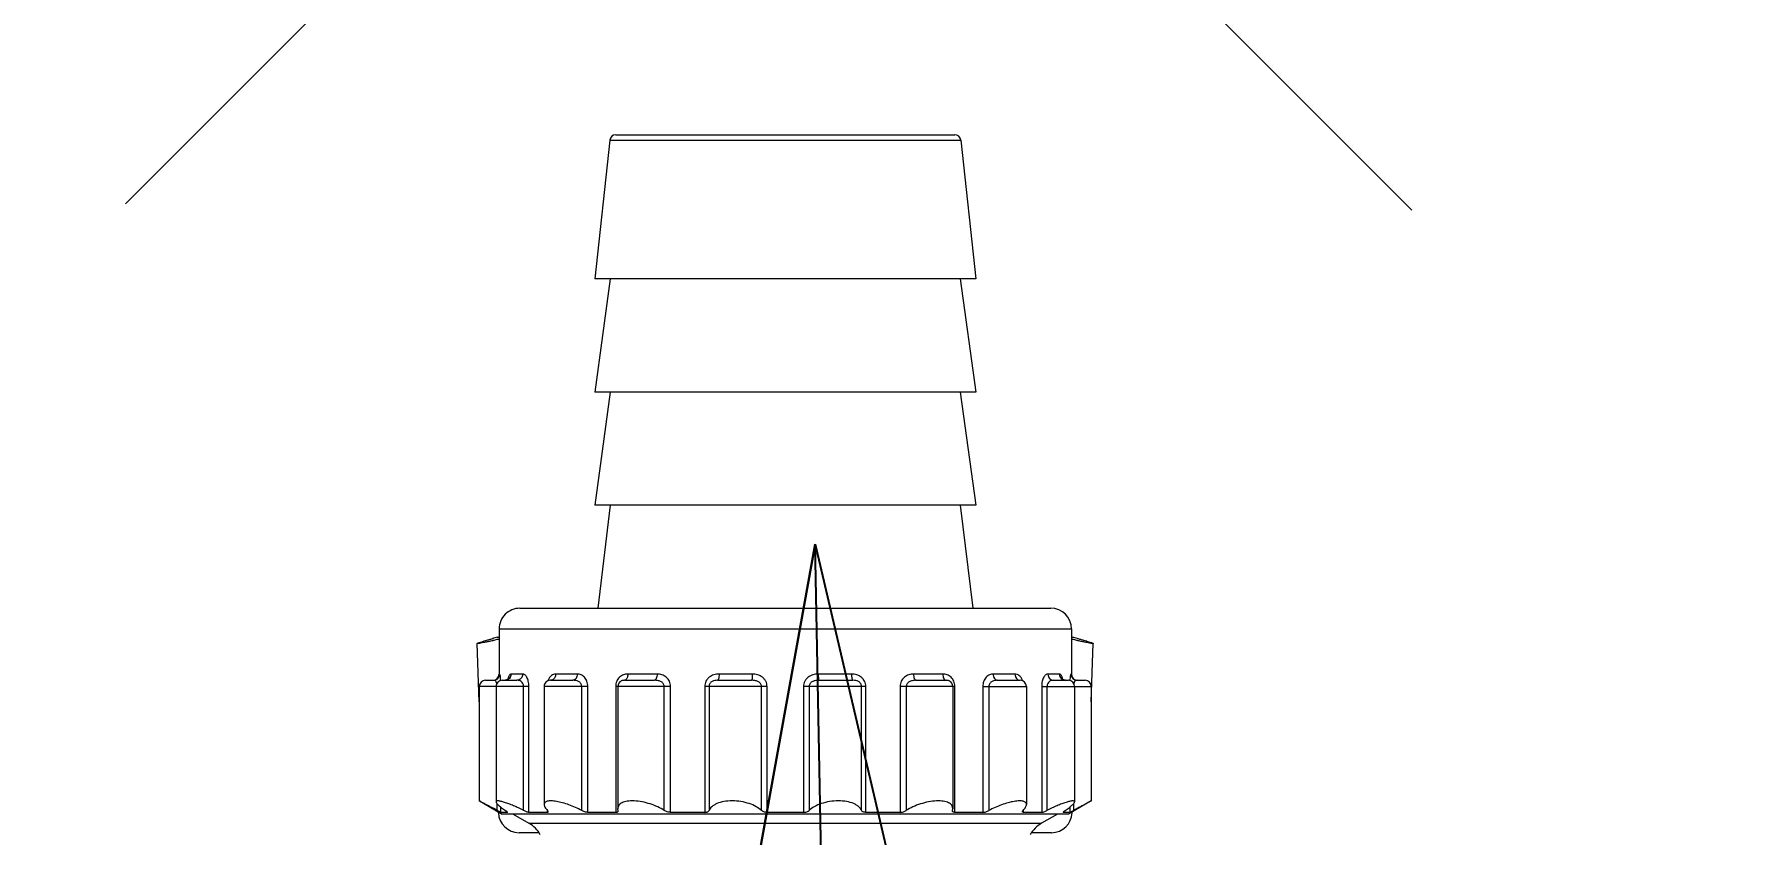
# Model space of a CAD drawing. Header units: millimetres. Extents: x -455656 to 9247092, y 0 to 412358.
# Drawn here: x -211255.7 to -210922.4, y 349389.3 to 349544.8 of the extents above; entities that cross this region are included whole.
import ezdxf
from ezdxf import colors
from ezdxf.entities.mleader import LeaderData, LeaderLine
from ezdxf.enums import TextEntityAlignment as Align
from ezdxf.math import Vec2, Vec3

# ---------------------------------------------------------------- set-up
doc = ezdxf.new("R2018")
doc.units = ezdxf.units.MM
doc.header["$MEASUREMENT"] = 0
doc.layers.get('0').update_dxf_attribs({"color": 250, "lineweight": 9})
doc.layers.add('АР_Названия помещений', color=124, linetype='Continuous', lineweight=5, plot=False)
for name, color, linetype, lineweight in [('АР_Номер помещения', 1, 'Continuous', 25), ('АР_Помещения_площадь', 19, 'Continuous', 9), ('подлога', 250, 'Continuous', 9)]:
    doc.layers.add(name, color=color, linetype=linetype, lineweight=lineweight)
doc.layers.add('ТХ_ВК_трапы', color=5, linetype='Continuous')
doc.styles.add('ISOCPEUR', font='isocpeur.ttf', dxfattribs={"width": 0.7})
doc.styles.get("Standard").update_dxf_attribs({"font": 'isocpeur.ttf'})

# ---------------------------------------------------------------- blocks, each defined once
blk = doc.blocks.new('*U54')
at = {"color": 7, "style": 'ISOCPEUR', "width": 0.7, "flags": 1}
blk.add_attdef('КАТЕГОРИЯ', (-499.17, -2092.19), '', height=250, dxfattribs=at)
at = {"layer": 'АР_Номер помещения', "color": 7, "style": 'ISOCPEUR', "width": 0.7}
blk.add_attdef('НОМЕР_ПОМЕЩЕНИЯ', text='', height=300, dxfattribs=at).set_placement((3509.94, -2299.44), align=Align.MIDDLE_CENTER)
at = {"layer": 'АР_Помещения_площадь', "color": 7, "lineweight": 30, "width": 0.7, "flags": 104}
blk.add_attdef('ИМЯ_ПОМЕЩЕНИЯ', text='', height=100, dxfattribs=at).set_placement((157.63, 1217.14), align=Align.MIDDLE_CENTER)
at = {"layer": 'АР_Помещения_площадь', "color": 7, "style": 'ISOCPEUR', "width": 0.7}
blk.add_attdef('ПЛОЩАДЬ_ПОМЕЩЕНИЯ', text='', height=200, dxfattribs=at).set_placement((4056.61, -3701.77), align=Align.MIDDLE_RIGHT)
blk = doc.blocks.new('_DotSmall')
at = {"color": 0, "linetype": 'ByBlock', "const_width": 0.5}
blk.add_lwpolyline([(-0.0625, 0, 1), (0.0625, 0, 1)], format="xyb", close=True, dxfattribs=at)
blk = doc.blocks.new('Поливочный кран1.')
at = {"linetype": 'Continuous'}
for p, q in [((-51.8, -238.35), (-47.92, -238.35)), ((47.8, -238.35), (51.68, -238.35)), ((-59.51, -244.52), (-55.06, -241.95)), ((-56.05, -243.99), (-56.05, -242.66)), ((-55.8, -242.21), (-55.81, -242.38)), ((-55.8, -242.21), (-55.51, -242.21)), ((-55.32, -243.3), (-55.32, -242.3)), ((-55.32, -242.3), (-54.09, -242.3)), ((-55.06, -241.95), (54.94, -241.95)), ((-54.09, -242.3), (-54.09, -242.37)), ((-54.09, -242.3), (-54.06, -242.32)), ((-52.94, -241.95), (-49.86, -240.17)), ((-50.91, -266.75), (-50.91, -242.66)), ((-49.88, -266.75), (-49.88, -242.3)), ((-49.88, -242.3), (-46.35, -242.3)), ((49.74, -240.17), (-49.86, -240.17)), ((-46.35, -242.3), (-46.35, -242.66)), ((-39.63, -266.75), (-39.63, -242.66)), ((-38.44, -266.75), (-38.44, -242.3)), ((-38.44, -242.3), (-33.02, -242.3)), ((-33.02, -242.3), (-33.02, -266.75)), ((-32.53, -242.58), (-32.59, -243.03)), ((-32.59, -266.75), (-32.59, -243.01)), ((-23.58, -266.75), (-23.58, -242.66)), ((-22.36, -266.75), (-22.36, -242.3)), ((-22.36, -242.3), (-15.72, -242.3)), ((-15.72, -242.3), (-15.72, -266.75)), ((-14.88, -242.66), (-14.88, -266.75)), ((-4.69, -266.75), (-4.69, -242.66)), ((-3.6, -266.75), (-3.6, -242.3)), ((-3.6, -242.3), (3.48, -242.3)), ((3.48, -242.3), (3.48, -266.75)), ((4.56, -242.66), (4.56, -266.75)), ((14.76, -266.75), (14.76, -242.66)), ((15.59, -266.75), (15.59, -242.3)), ((15.59, -242.3), (22.24, -242.3)), ((22.24, -242.3), (22.24, -266.75)), ((23.45, -242.66), (23.45, -266.75)), ((32.41, -242.58), (32.47, -243.03)), ((32.47, -266.75), (32.47, -243.01)), ((32.89, -266.75), (32.89, -242.3)), ((32.89, -242.3), (38.31, -242.3)), ((38.31, -242.3), (38.31, -266.75)), ((39.5, -242.66), (39.5, -266.75)), ((46.22, -242.75), (46.22, -242.3)), ((46.22, -242.3), (49.76, -242.3)), ((52.82, -241.95), (49.74, -240.17)), ((49.76, -242.3), (49.76, -266.75)), ((50.78, -242.66), (50.78, -266.75)), ((53.97, -242.3), (53.93, -242.32)), ((53.97, -242.37), (53.97, -242.3)), ((53.97, -242.3), (55.2, -242.3)), ((59.38, -244.52), (54.94, -241.95)), ((55.2, -242.3), (55.2, -243.3)), ((55.39, -242.21), (55.68, -242.21)), ((55.68, -242.21), (55.68, -242.38)), ((55.93, -242.66), (55.93, -243.99)), ((-59.52, -266.75), (-59.52, -244.52)), ((-56.27, -266.75), (-56.27, -244.33)), ((-46.92, -266.75), (-46.92, -243.83)), ((46.79, -266.75), (46.79, -243.83)), ((56.14, -266.75), (56.14, -244.33)), ((59.39, -266.75), (59.39, -244.52)), ((-59.52, -263.79), (-59.91, -275.12)), ((59.39, -263.79), (59.78, -275.12)), ((-49.88, -266.75), (-59.52, -266.75)), ((-56.76, -267.95), (-58.32, -267.95)), ((-55.66, -277.95), (-55.66, -269.15)), ((-55.66, -269.15), (-55.56, -269.15)), ((-52.2, -267.95), (-55.07, -267.95)), ((-53.34, -269.15), (-51.09, -269.15)), ((-38.44, -266.75), (-46.92, -266.75)), ((-41.34, -267.95), (-45.72, -267.95)), ((-44.69, -269.15), (-40.47, -269.15)), ((-33.02, -266.75), (-22.36, -266.75)), ((-31.94, -267.82), (-31.93, -267.82)), ((-25.51, -267.95), (-31.32, -267.95)), ((-30.66, -269.15), (-24.97, -269.15)), ((-15.72, -266.75), (-3.6, -266.75)), ((-6.6, -267.95), (-13.21, -267.95)), ((-12.93, -269.15), (-6.47, -269.15)), ((3.48, -266.75), (15.59, -266.75)), ((6.34, -269.15), (12.81, -269.15)), ((13.09, -267.95), (6.48, -267.95)), ((22.24, -266.75), (32.89, -266.75)), ((24.85, -269.15), (30.53, -269.15)), ((31.19, -267.95), (25.38, -267.95)), ((31.81, -267.82), (31.81, -267.82)), ((38.31, -266.75), (46.79, -266.75)), ((40.35, -269.15), (44.57, -269.15)), ((45.59, -267.95), (41.22, -267.95)), ((49.76, -266.75), (59.39, -266.75)), ((50.97, -269.15), (53.22, -269.15)), ((54.94, -267.95), (52.07, -267.95)), ((55.44, -269.15), (55.54, -269.15)), ((55.54, -277.95), (55.54, -269.15)), ((58.19, -267.95), (56.64, -267.95)), ((-56.98, -276.04), (-56.98, -276.1)), ((-56.76, -276.1), (-56.98, -276.1)), ((-56.06, -276.35), (-56.98, -276.1)), ((-55.66, -276.35), (-56.06, -276.35)), ((55.94, -276.35), (55.54, -276.35)), ((55.94, -276.35), (56.86, -276.1)), ((56.86, -276.1), (56.64, -276.1)), ((56.86, -276.04), (56.86, -276.1)), ((55.54, -277.95), (-55.66, -277.95)), ((51.54, -281.95), (-51.66, -281.95)), ((-34.06, -301.95), (-36.48, -281.95)), ((33.94, -301.95), (36.36, -281.95)), ((-34.06, -323.95), (-37.06, -301.95)), ((-37.06, -301.95), (36.94, -301.95)), ((33.94, -323.95), (36.94, -301.95)), ((-34.06, -345.95), (-37.06, -323.95)), ((-37.06, -323.95), (36.94, -323.95)), ((33.94, -345.95), (36.94, -323.95)), ((-34.18, -372.88), (-37.06, -345.95)), ((-37.06, -345.95), (36.94, -345.95)), ((34.05, -372.88), (36.94, -345.95)), ((34.05, -372.88), (-34.18, -372.88)), ((32.86, -373.95), (-32.98, -373.95))]:
    blk.add_line(p, q, dxfattribs=at)
for points in [[(-54.48, -267.95), (-54.39, -267.96), (-54.13, -268.03), (-53.95, -268.15), (-53.87, -268.24), (-53.86, -268.25)], [(53.75, -268.21), (53.74, -268.24), (53.74, -268.24), (53.84, -268.14), (54.02, -268.02), (54.28, -267.95), (54.36, -267.95)]]:
    blk.add_lwpolyline(points, dxfattribs=at)
for centre, radius, start, end in [((-51.8, -242.35), 4, 90, 178), ((-52.86, -234.97), 6, 300, 330.0886), ((52.74, -234.97), 6, 209.9114, 240), ((51.68, -242.35), 4, 2, 90), ((-58.32, -266.75), 1.2, 180, 270), ((-56.86, -269.15), 1.2, 0, 90), ((-56.76, -269.15), 1.2, 359.9465, 89.9464), ((-55.07, -266.75), 1.2, 180, 270), ((-49.78, -267.31), 4.27, 191.2609, 192.9948), ((-50.26, -267.42), 3.78, 193.029, 193.558), ((-45.72, -266.75), 1.2, 180, 270), ((-31.39, -266.75), 1.2, 179.9975, 242.6515), ((31.27, -266.75), 1.2, 297.4197, 0), ((45.53, -268.71), 0.761, 90.1554, 93.5762), ((45.59, -266.75), 1.2, 270, 0), ((54.94, -266.75), 1.2, 270, 0), ((56.64, -269.15), 1.2, 90.0536, 180.0535), ((56.74, -269.15), 1.2, 90, 180), ((58.19, -266.75), 1.2, 270, 0), ((-51.66, -277.95), 4, 180, 270), ((51.54, -277.95), 4, 270, 0), ((-32.98, -372.75), 1.2, 186.1155, 270), ((32.86, -372.75), 1.2, 270, 353.8845)]:
    blk.add_arc(centre, radius, start, end, dxfattribs=at)
for points, knots in [([(-59.52, -244.52), (-59.52, -244.52), (-59.47, -244.5), (-59.45, -244.49), (-59.35, -244.44), (-59.24, -244.38), (-59.1, -244.3), (-58.85, -244.17), (-58.48, -243.97), (-57.97, -243.7), (-57.38, -243.39), (-56.73, -243.03), (-56.29, -242.79), (-56.05, -242.66)], [0, 0, 0, 0, 0.004823, 0.019188, 0.042898, 0.075729, 0.117286, 0.167108, 0.289566, 0.438599, 0.609644, 0.798298, 1, 1, 1, 1]), ([(-54.45, -242.66), (-54.7, -242.84), (-55.15, -243.16), (-55.66, -243.57), (-55.97, -243.87), (-56.13, -244.05), (-56.23, -244.2), (-56.27, -244.3), (-56.27, -244.34)], [0, 0, 0, 0, 0.365181, 0.662189, 0.780207, 0.875854, 0.948535, 1, 1, 1, 1]), ([(-56.27, -244.34), (-56.27, -244.37), (-56.25, -244.44), (-56.15, -244.5), (-56.01, -244.52), (-55.82, -244.52), (-55.58, -244.49), (-55.29, -244.43), (-54.97, -244.35), (-54.46, -244.2), (-53.75, -243.95), (-52.84, -243.58), (-51.88, -243.15), (-51.23, -242.83), (-50.91, -242.66)], [0, 0, 0, 0, 0.015376, 0.032589, 0.056496, 0.088942, 0.130382, 0.180579, 0.239047, 0.305041, 0.456195, 0.626859, 0.810253, 1, 1, 1, 1]), ([(-55.32, -242.3), (-55.33, -242.3), (-55.36, -242.31), (-55.41, -242.33), (-55.48, -242.36), (-55.57, -242.4), (-55.68, -242.46), (-55.84, -242.54), (-55.97, -242.61), (-56.05, -242.66)], [0, 0, 0, 0, 0.037762, 0.106407, 0.203988, 0.327059, 0.47192, 0.634849, 1, 1, 1, 1]), ([(-54.23, -242.5), (-54.25, -242.51), (-54.32, -242.57), (-54.39, -242.62), (-54.45, -242.66)], [0, 0, 0, 0, 0.225052, 1, 1, 1, 1]), ([(-54.1, -242.39), (-54.11, -242.4), (-54.15, -242.44), (-54.2, -242.47), (-54.23, -242.5)], [0, 0, 0, 0, 0.205735, 1, 1, 1, 1]), ([(-54.06, -242.32), (-54.06, -242.33), (-54.07, -242.35), (-54.09, -242.37), (-54.1, -242.39)], [0, 0, 0, 0, 0.373212, 1, 1, 1, 1]), ([(-49.88, -242.3), (-49.95, -242.3), (-50.1, -242.33), (-50.34, -242.4), (-50.62, -242.52), (-50.81, -242.61), (-50.91, -242.66)], [0, 0, 0, 0, 0.174203, 0.413963, 0.696673, 1, 1, 1, 1]), ([(-46.28, -242.66), (-46.38, -242.77), (-46.55, -242.97), (-46.75, -243.27), (-46.88, -243.55), (-46.92, -243.74), (-46.92, -243.83)], [0, 0, 0, 0, 0.311958, 0.582075, 0.809832, 1, 1, 1, 1]), ([(-46.92, -243.83), (-46.92, -243.9), (-46.89, -244.04), (-46.77, -244.23), (-46.56, -244.37), (-46.28, -244.46), (-45.93, -244.52), (-45.52, -244.53), (-45.04, -244.5), (-44.31, -244.4), (-43.31, -244.17), (-42.08, -243.77), (-40.83, -243.27), (-40.02, -242.87), (-39.63, -242.66)], [0, 0, 0, 0, 0.026388, 0.052621, 0.082512, 0.118805, 0.162929, 0.21523, 0.27544, 0.342764, 0.494369, 0.66039, 0.831496, 1, 1, 1, 1]), ([(-46.35, -242.3), (-46.32, -242.3), (-46.27, -242.3), (-46.2, -242.32), (-46.15, -242.36), (-46.15, -242.4), (-46.15, -242.41)], [0, 0, 0, 0, 0.338666, 0.598343, 0.802564, 1, 1, 1, 1]), ([(-46.15, -242.41), (-46.15, -242.45), (-46.18, -242.55), (-46.24, -242.62), (-46.28, -242.66)], [0, 0, 0, 0, 0.411401, 1, 1, 1, 1]), ([(-38.44, -242.3), (-38.53, -242.3), (-38.73, -242.32), (-39.13, -242.43), (-39.43, -242.56), (-39.63, -242.66)], [0, 0, 0, 0, 0.217505, 0.469775, 1, 1, 1, 1]), ([(-33.02, -242.3), (-32.95, -242.3), (-32.82, -242.31), (-32.66, -242.36), (-32.55, -242.46), (-32.53, -242.54), (-32.53, -242.58)], [0, 0, 0, 0, 0.338605, 0.60334, 0.810323, 1, 1, 1, 1]), ([(-32.59, -243.03), (-32.59, -243.14), (-32.56, -243.37), (-32.4, -243.68), (-32.13, -243.96), (-31.76, -244.18), (-31.3, -244.35), (-30.74, -244.47), (-30.11, -244.53), (-29.14, -244.52), (-27.85, -244.36), (-26.32, -243.96), (-24.87, -243.4), (-23.98, -242.92), (-23.58, -242.66)], [0, 0, 0, 0, 0.033659, 0.067394, 0.104034, 0.145997, 0.194811, 0.251089, 0.314672, 0.384696, 0.538417, 0.699526, 0.856126, 1, 1, 1, 1]), ([(-22.36, -242.3), (-22.58, -242.3), (-23.01, -242.37), (-23.4, -242.55), (-23.58, -242.66)], [0, 0, 0, 0, 0.513365, 1, 1, 1, 1]), ([(-15.72, -242.3), (-15.61, -242.3), (-15.44, -242.31), (-15.22, -242.37), (-15.03, -242.46), (-14.92, -242.58), (-14.88, -242.66)], [0, 0, 0, 0, 0.320334, 0.530672, 0.711944, 1, 1, 1, 1]), ([(-14.88, -242.66), (-14.82, -242.8), (-14.67, -243.06), (-14.33, -243.42), (-13.89, -243.74), (-13.13, -244.12), (-11.94, -244.44), (-10.35, -244.57), (-8.68, -244.43), (-7.1, -244.05), (-5.75, -243.48), (-4.99, -242.95), (-4.69, -242.66)], [0, 0, 0, 0, 0.039253, 0.0822, 0.13014, 0.183946, 0.309599, 0.455055, 0.608625, 0.756472, 0.88836, 1, 1, 1, 1]), ([(-3.6, -242.3), (-3.81, -242.3), (-4.21, -242.36), (-4.56, -242.54), (-4.69, -242.66)], [0, 0, 0, 0, 0.554873, 1, 1, 1, 1]), ([(3.48, -242.3), (3.69, -242.3), (4.08, -242.36), (4.44, -242.54), (4.56, -242.66)], [0, 0, 0, 0, 0.554873, 1, 1, 1, 1]), ([(4.56, -242.66), (4.87, -242.95), (5.62, -243.48), (6.98, -244.05), (8.56, -244.43), (10.23, -244.57), (11.82, -244.44), (13.01, -244.12), (13.77, -243.74), (14.21, -243.42), (14.54, -243.06), (14.7, -242.8), (14.76, -242.66)], [0, 0, 0, 0, 0.111651, 0.24357, 0.391454, 0.545035, 0.690472, 0.816088, 0.869881, 0.917809, 0.960748, 1, 1, 1, 1]), ([(15.59, -242.3), (15.49, -242.3), (15.32, -242.31), (15.1, -242.37), (14.91, -242.46), (14.79, -242.58), (14.76, -242.66)], [0, 0, 0, 0, 0.320334, 0.530672, 0.711944, 1, 1, 1, 1]), ([(22.24, -242.3), (22.46, -242.3), (22.88, -242.37), (23.28, -242.55), (23.45, -242.66)], [0, 0, 0, 0, 0.513365, 1, 1, 1, 1]), ([(23.45, -242.66), (23.86, -242.92), (24.75, -243.4), (26.2, -243.96), (27.73, -244.36), (29.02, -244.52), (29.98, -244.53), (30.62, -244.47), (31.17, -244.35), (31.64, -244.18), (32.01, -243.96), (32.27, -243.69), (32.43, -243.37), (32.46, -243.14), (32.47, -243.03)], [0, 0, 0, 0, 0.143868, 0.300478, 0.461602, 0.615325, 0.685351, 0.748929, 0.805205, 0.854022, 0.895983, 0.932627, 0.966355, 1, 1, 1, 1]), ([(32.89, -242.3), (32.82, -242.3), (32.7, -242.31), (32.53, -242.36), (32.43, -242.46), (32.41, -242.54), (32.41, -242.58)], [0, 0, 0, 0, 0.338605, 0.60334, 0.810323, 1, 1, 1, 1]), ([(38.31, -242.3), (38.41, -242.3), (38.6, -242.32), (39.01, -242.43), (39.31, -242.56), (39.5, -242.66)], [0, 0, 0, 0, 0.217505, 0.469775, 1, 1, 1, 1]), ([(39.5, -242.66), (39.9, -242.87), (40.71, -243.27), (41.95, -243.77), (43.19, -244.17), (44.34, -244.43), (45.22, -244.53), (45.81, -244.52), (46.16, -244.46), (46.44, -244.37), (46.64, -244.23), (46.77, -244.04), (46.79, -243.9), (46.79, -243.83)], [0, 0, 0, 0, 0.168531, 0.339691, 0.505754, 0.657387, 0.784828, 0.837119, 0.881227, 0.917505, 0.947384, 0.973611, 1, 1, 1, 1]), ([(46.22, -242.3), (46.19, -242.3), (46.14, -242.3), (46.07, -242.32), (46.03, -242.36), (46.02, -242.4), (46.02, -242.41)], [0, 0, 0, 0, 0.338666, 0.598343, 0.802564, 1, 1, 1, 1]), ([(46.02, -242.41), (46.02, -242.45), (46.06, -242.55), (46.12, -242.62), (46.16, -242.66)], [0, 0, 0, 0, 0.411401, 1, 1, 1, 1]), ([(46.79, -243.83), (46.79, -243.74), (46.76, -243.55), (46.63, -243.27), (46.42, -242.97), (46.25, -242.77), (46.16, -242.66)], [0, 0, 0, 0, 0.190169, 0.417913, 0.688028, 1, 1, 1, 1]), ([(49.76, -242.3), (49.82, -242.3), (49.97, -242.33), (50.22, -242.4), (50.49, -242.52), (50.69, -242.61), (50.78, -242.66)], [0, 0, 0, 0, 0.174203, 0.413963, 0.696673, 1, 1, 1, 1]), ([(50.78, -242.66), (51.11, -242.83), (51.76, -243.15), (52.72, -243.58), (53.63, -243.95), (54.33, -244.2), (54.84, -244.35), (55.17, -244.43), (55.46, -244.49), (55.69, -244.52), (55.88, -244.52), (56.03, -244.5), (56.12, -244.44), (56.14, -244.37), (56.14, -244.34)], [0, 0, 0, 0, 0.189778, 0.373226, 0.543929, 0.695106, 0.761094, 0.819553, 0.869731, 0.911133, 0.943558, 0.967422, 0.984619, 1, 1, 1, 1]), ([(53.93, -242.32), (53.93, -242.33), (53.95, -242.35), (53.97, -242.37), (53.98, -242.39)], [0, 0, 0, 0, 0.373212, 1, 1, 1, 1]), ([(53.98, -242.39), (53.99, -242.4), (54.03, -242.44), (54.07, -242.47), (54.11, -242.5)], [0, 0, 0, 0, 0.205735, 1, 1, 1, 1]), ([(54.11, -242.5), (54.12, -242.51), (54.2, -242.57), (54.27, -242.62), (54.32, -242.66)], [0, 0, 0, 0, 0.225052, 1, 1, 1, 1]), ([(56.14, -244.34), (56.14, -244.3), (56.11, -244.2), (56.01, -244.05), (55.85, -243.87), (55.54, -243.57), (55.03, -243.16), (54.58, -242.84), (54.32, -242.66)], [0, 0, 0, 0, 0.051521, 0.124242, 0.219926, 0.337947, 0.63489, 1, 1, 1, 1]), ([(55.2, -242.3), (55.21, -242.3), (55.24, -242.31), (55.29, -242.33), (55.36, -242.36), (55.45, -242.4), (55.55, -242.46), (55.72, -242.54), (55.84, -242.61), (55.93, -242.66)], [0, 0, 0, 0, 0.037762, 0.106407, 0.203988, 0.327059, 0.47192, 0.634849, 1, 1, 1, 1]), ([(55.93, -242.66), (56.38, -242.91), (57.02, -243.26), (57.84, -243.7), (58.35, -243.97), (58.77, -244.2), (59.06, -244.35), (59.23, -244.44), (59.32, -244.48), (59.37, -244.51), (59.39, -244.52)], [0, 0, 0, 0, 0.390355, 0.561424, 0.710464, 0.832931, 0.924296, 0.95713, 0.980838, 1, 1, 1, 1]), ([(-56.66, -267.94), (-56.6, -267.93), (-56.49, -267.9), (-56.33, -267.78), (-56.2, -267.57), (-56.14, -267.4), (-56.12, -267.3)], [0, 0, 0, 0, 0.183207, 0.390358, 0.652602, 1, 1, 1, 1]), ([(-55.56, -269.15), (-55.56, -269.15), (-55.53, -269.13), (-55.51, -269.07), (-55.48, -268.98), (-55.44, -268.77), (-55.39, -268.41), (-55.37, -268.09), (-55.36, -267.91)], [0, 0, 0, 0, 0.022118, 0.067212, 0.141432, 0.247633, 0.560328, 1, 1, 1, 1]), ([(-53.34, -269.15), (-53.34, -268.99), (-53.4, -268.68), (-53.65, -268.28), (-54.03, -268.02), (-54.34, -267.95), (-54.48, -267.95)], [0, 0, 0, 0, 0.25488, 0.506937, 0.754923, 1, 1, 1, 1]), ([(-53.94, -268.31), (-53.92, -268.38), (-53.88, -268.51), (-53.81, -268.71), (-53.72, -268.89), (-53.61, -269.04), (-53.48, -269.13), (-53.38, -269.15), (-53.34, -269.15)], [0, 0, 0, 0, 0.193827, 0.364617, 0.578033, 0.745822, 0.880384, 1, 1, 1, 1]), ([(-52.2, -267.95), (-52.05, -267.95), (-51.76, -267.93), (-51.33, -267.74), (-50.99, -267.33), (-50.91, -266.95), (-50.91, -266.75)], [0, 0, 0, 0, 0.215881, 0.438952, 0.693967, 1, 1, 1, 1]), ([(-51.09, -269.15), (-51.09, -268.99), (-51.15, -268.68), (-51.39, -268.29), (-51.76, -268.01), (-52.05, -267.95), (-52.2, -267.95)], [0, 0, 0, 0, 0.259806, 0.51398, 0.759968, 1, 1, 1, 1]), ([(-51.09, -269.15), (-51.02, -269.15), (-50.87, -269.13), (-50.66, -269.01), (-50.45, -268.81), (-50.27, -268.53), (-50.11, -268.17), (-49.93, -267.58), (-49.88, -267.09), (-49.88, -266.75)], [0, 0, 0, 0, 0.072521, 0.153037, 0.248153, 0.362531, 0.497889, 0.652673, 1, 1, 1, 1]), ([(-46.18, -267.84), (-46.17, -267.87), (-46.14, -267.96), (-46.11, -268.05), (-46.08, -268.11)], [0, 0, 0, 0, 0.255222, 1, 1, 1, 1]), ([(-46.08, -268.11), (-46.01, -268.28), (-45.84, -268.58), (-45.49, -268.92), (-45.1, -269.11), (-44.82, -269.15), (-44.69, -269.15)], [0, 0, 0, 0, 0.295772, 0.552087, 0.781099, 1, 1, 1, 1]), ([(-44.69, -269.15), (-44.69, -268.99), (-44.74, -268.69), (-44.94, -268.3), (-45.26, -268.02), (-45.53, -267.95), (-45.65, -267.95)], [0, 0, 0, 0, 0.274618, 0.535529, 0.775696, 1, 1, 1, 1]), ([(-41.34, -267.95), (-41.15, -267.95), (-40.78, -267.93), (-40.32, -267.78), (-40, -267.57), (-39.8, -267.34), (-39.66, -267.06), (-39.63, -266.86), (-39.63, -266.75)], [0, 0, 0, 0, 0.24042, 0.481774, 0.605355, 0.732636, 0.864539, 1, 1, 1, 1]), ([(-40.47, -269.15), (-40.47, -269), (-40.51, -268.69), (-40.69, -268.3), (-40.98, -268.02), (-41.23, -267.95), (-41.34, -267.95)], [0, 0, 0, 0, 0.285163, 0.551142, 0.787348, 1, 1, 1, 1]), ([(-40.47, -269.15), (-40.23, -269.15), (-39.71, -269.05), (-39.02, -268.56), (-38.55, -267.75), (-38.44, -267.09), (-38.44, -266.75)], [0, 0, 0, 0, 0.209302, 0.440213, 0.706307, 1, 1, 1, 1]), ([(-33.02, -266.75), (-33.02, -267.09), (-32.89, -267.76), (-32.42, -268.46), (-31.92, -268.83), (-31.39, -269.08), (-30.95, -269.15), (-30.66, -269.15)], [0, 0, 0, 0, 0.273515, 0.529677, 0.650989, 0.768872, 1, 1, 1, 1]), ([(-31.93, -267.82), (-31.84, -267.87), (-31.63, -267.93), (-31.42, -267.95), (-31.32, -267.95)], [0, 0, 0, 0, 0.509452, 1, 1, 1, 1]), ([(-30.66, -269.15), (-30.66, -269), (-30.69, -268.7), (-30.8, -268.36), (-30.94, -268.15), (-31.06, -268.04), (-31.18, -267.97), (-31.27, -267.95), (-31.32, -267.95)], [0, 0, 0, 0, 0.31049, 0.589275, 0.709967, 0.817004, 0.912208, 1, 1, 1, 1]), ([(-25.51, -267.95), (-25.3, -267.95), (-24.88, -267.93), (-24.36, -267.79), (-24, -267.57), (-23.77, -267.35), (-23.61, -267.07), (-23.58, -266.86), (-23.58, -266.75)], [0, 0, 0, 0, 0.24949, 0.498423, 0.623309, 0.748512, 0.874088, 1, 1, 1, 1]), ([(-24.97, -269.15), (-24.97, -269), (-24.99, -268.71), (-25.09, -268.37), (-25.2, -268.16), (-25.29, -268.04), (-25.39, -267.97), (-25.47, -267.95), (-25.51, -267.95)], [0, 0, 0, 0, 0.326693, 0.61465, 0.735054, 0.83765, 0.92405, 1, 1, 1, 1]), ([(-24.97, -269.15), (-24.66, -269.15), (-24.02, -269.06), (-23.15, -268.59), (-22.52, -267.78), (-22.36, -267.09), (-22.36, -266.75)], [0, 0, 0, 0, 0.238259, 0.482864, 0.737471, 1, 1, 1, 1]), ([(-15.72, -266.75), (-15.72, -266.92), (-15.67, -267.27), (-15.5, -267.76), (-15.21, -268.2), (-14.72, -268.68), (-13.95, -269.07), (-13.27, -269.15), (-12.93, -269.15)], [0, 0, 0, 0, 0.127516, 0.254516, 0.380616, 0.505778, 0.752966, 1, 1, 1, 1]), ([(-14.88, -266.75), (-14.88, -266.86), (-14.85, -267.06), (-14.71, -267.34), (-14.51, -267.57), (-14.2, -267.78), (-13.75, -267.93), (-13.39, -267.95), (-13.21, -267.95)], [0, 0, 0, 0, 0.137862, 0.272104, 0.40131, 0.525874, 0.765168, 1, 1, 1, 1]), ([(-12.93, -269.15), (-12.93, -269), (-12.94, -268.77), (-12.98, -268.49), (-13.01, -268.31), (-13.05, -268.16), (-13.1, -268.04), (-13.16, -267.95), (-13.21, -267.95)], [0, 0, 0, 0, 0.361996, 0.526677, 0.672364, 0.794389, 0.889626, 1, 1, 1, 1]), ([(-6.6, -267.95), (-6.4, -267.95), (-5.98, -267.93), (-5.47, -267.79), (-5.11, -267.57), (-4.88, -267.35), (-4.73, -267.07), (-4.69, -266.86), (-4.69, -266.75)], [0, 0, 0, 0, 0.247761, 0.496051, 0.62124, 0.74704, 0.873354, 1, 1, 1, 1]), ([(-6.47, -269.15), (-6.47, -269), (-6.47, -268.77), (-6.49, -268.49), (-6.5, -268.31), (-6.52, -268.16), (-6.55, -268.05), (-6.57, -267.99), (-6.59, -267.95), (-6.6, -267.95)], [0, 0, 0, 0, 0.375749, 0.545848, 0.695194, 0.818388, 0.911261, 0.970976, 1, 1, 1, 1]), ([(-6.47, -269.15), (-6.12, -269.15), (-5.43, -269.07), (-4.63, -268.68), (-4.12, -268.2), (-3.83, -267.76), (-3.64, -267.27), (-3.6, -266.92), (-3.6, -266.75)], [0, 0, 0, 0, 0.248861, 0.497993, 0.623382, 0.748867, 0.874444, 1, 1, 1, 1]), ([(3.48, -266.75), (3.48, -266.92), (3.52, -267.27), (3.7, -267.76), (4, -268.2), (4.51, -268.68), (5.3, -269.07), (6, -269.15), (6.34, -269.15)], [0, 0, 0, 0, 0.125535, 0.251073, 0.376546, 0.501927, 0.751099, 1, 1, 1, 1]), ([(4.56, -266.75), (4.56, -266.86), (4.6, -267.07), (4.76, -267.35), (4.99, -267.57), (5.35, -267.79), (5.86, -267.93), (6.27, -267.95), (6.48, -267.95)], [0, 0, 0, 0, 0.1266, 0.252865, 0.378657, 0.503866, 0.752202, 1, 1, 1, 1]), ([(6.34, -269.15), (6.34, -269), (6.35, -268.77), (6.36, -268.49), (6.38, -268.31), (6.4, -268.16), (6.42, -268.05), (6.44, -267.99), (6.47, -267.95), (6.48, -267.95)], [0, 0, 0, 0, 0.375749, 0.545848, 0.695194, 0.818388, 0.911261, 0.970976, 1, 1, 1, 1]), ([(12.81, -269.15), (13.15, -269.15), (13.83, -269.07), (14.6, -268.68), (15.09, -268.2), (15.37, -267.76), (15.55, -267.27), (15.59, -266.92), (15.59, -266.75)], [0, 0, 0, 0, 0.246989, 0.494132, 0.619303, 0.745416, 0.872462, 1, 1, 1, 1]), ([(12.81, -269.15), (12.81, -269), (12.82, -268.77), (12.85, -268.49), (12.89, -268.31), (12.93, -268.16), (12.98, -268.04), (13.04, -267.95), (13.09, -267.95)], [0, 0, 0, 0, 0.361996, 0.526677, 0.672364, 0.794389, 0.889626, 1, 1, 1, 1]), ([(13.09, -267.95), (13.27, -267.95), (13.63, -267.93), (14.08, -267.78), (14.39, -267.57), (14.59, -267.34), (14.73, -267.06), (14.76, -266.86), (14.76, -266.75)], [0, 0, 0, 0, 0.234794, 0.474037, 0.598572, 0.727781, 0.862085, 1, 1, 1, 1]), ([(22.24, -266.75), (22.24, -267.09), (22.39, -267.78), (23.02, -268.59), (23.9, -269.06), (24.53, -269.15), (24.85, -269.15)], [0, 0, 0, 0, 0.26248, 0.517061, 0.761706, 1, 1, 1, 1]), ([(23.45, -266.75), (23.45, -266.86), (23.49, -267.07), (23.65, -267.35), (23.88, -267.57), (24.24, -267.79), (24.75, -267.93), (25.17, -267.95), (25.38, -267.95)], [0, 0, 0, 0, 0.125875, 0.251413, 0.3766, 0.501505, 0.750476, 1, 1, 1, 1]), ([(24.85, -269.15), (24.85, -269), (24.87, -268.71), (24.96, -268.37), (25.08, -268.16), (25.17, -268.04), (25.27, -267.97), (25.35, -267.95), (25.38, -267.95)], [0, 0, 0, 0, 0.326693, 0.61465, 0.735054, 0.83765, 0.92405, 1, 1, 1, 1]), ([(30.53, -269.15), (30.82, -269.15), (31.27, -269.08), (31.8, -268.83), (32.3, -268.46), (32.77, -267.76), (32.89, -267.09), (32.89, -266.75)], [0, 0, 0, 0, 0.23108, 0.348931, 0.470218, 0.726404, 1, 1, 1, 1]), ([(30.53, -269.15), (30.53, -269.02), (30.56, -268.77), (30.65, -268.42), (30.81, -268.15), (30.95, -268.02), (31.03, -267.99)], [0, 0, 0, 0, 0.296212, 0.570929, 0.806933, 1, 1, 1, 1]), ([(31.03, -267.99), (31.04, -267.98), (31.1, -267.96), (31.15, -267.95), (31.19, -267.95)], [0, 0, 0, 0, 0.258699, 1, 1, 1, 1]), ([(31.19, -267.95), (31.3, -267.95), (31.51, -267.93), (31.71, -267.87), (31.81, -267.82)], [0, 0, 0, 0, 0.490555, 1, 1, 1, 1]), ([(38.31, -266.75), (38.31, -267.09), (38.43, -267.75), (38.9, -268.56), (39.58, -269.05), (40.1, -269.15), (40.35, -269.15)], [0, 0, 0, 0, 0.29364, 0.559712, 0.790666, 1, 1, 1, 1]), ([(39.5, -266.75), (39.5, -266.86), (39.54, -267.06), (39.67, -267.34), (39.88, -267.57), (40.2, -267.78), (40.65, -267.93), (41.03, -267.95), (41.22, -267.95)], [0, 0, 0, 0, 0.135421, 0.267285, 0.394555, 0.518157, 0.759547, 1, 1, 1, 1]), ([(40.35, -269.15), (40.35, -269), (40.39, -268.69), (40.57, -268.3), (40.86, -268.02), (41.1, -267.95), (41.22, -267.95)], [0, 0, 0, 0, 0.285163, 0.551142, 0.787348, 1, 1, 1, 1]), ([(44.57, -269.15), (44.57, -268.92), (44.65, -268.58), (44.9, -268.22), (45.07, -268.09), (45.16, -268.04)], [0, 0, 0, 0, 0.523305, 0.76921, 1, 1, 1, 1]), ([(44.57, -269.15), (44.7, -269.15), (44.98, -269.11), (45.37, -268.92), (45.71, -268.58), (45.88, -268.29), (45.95, -268.12)], [0, 0, 0, 0, 0.219227, 0.448412, 0.704575, 1, 1, 1, 1]), ([(45.16, -268.04), (45.19, -268.03), (45.29, -267.98), (45.4, -267.96), (45.48, -267.95)], [0, 0, 0, 0, 0.255042, 1, 1, 1, 1]), ([(45.95, -268.12), (45.96, -268.1), (46, -268.01), (46.03, -267.92), (46.06, -267.85)], [0, 0, 0, 0, 0.244541, 1, 1, 1, 1]), ([(49.76, -266.75), (49.76, -267.09), (49.81, -267.58), (49.98, -268.17), (50.14, -268.53), (50.33, -268.81), (50.53, -269.01), (50.75, -269.13), (50.9, -269.15), (50.97, -269.15)], [0, 0, 0, 0, 0.347258, 0.502039, 0.637386, 0.751793, 0.846936, 0.927468, 1, 1, 1, 1]), ([(50.78, -266.75), (50.78, -266.95), (50.86, -267.33), (51.21, -267.74), (51.64, -267.93), (51.93, -267.95), (52.07, -267.95)], [0, 0, 0, 0, 0.305937, 0.560975, 0.784084, 1, 1, 1, 1]), ([(50.97, -269.15), (50.97, -268.99), (51.03, -268.68), (51.27, -268.29), (51.63, -268.01), (51.93, -267.95), (52.07, -267.95)], [0, 0, 0, 0, 0.259806, 0.51398, 0.759968, 1, 1, 1, 1]), ([(53.22, -269.15), (53.22, -268.99), (53.28, -268.68), (53.53, -268.28), (53.91, -268.01), (54.21, -267.95), (54.36, -267.95)], [0, 0, 0, 0, 0.254882, 0.50694, 0.754925, 1, 1, 1, 1]), ([(53.22, -269.15), (53.27, -269.15), (53.4, -269.12), (53.56, -268.96), (53.69, -268.71), (53.76, -268.51), (53.79, -268.39)], [0, 0, 0, 0, 0.166214, 0.36757, 0.639675, 1, 1, 1, 1]), ([(53.79, -268.39), (53.8, -268.37), (53.82, -268.29), (53.83, -268.21), (53.85, -268.15)], [0, 0, 0, 0, 0.239095, 1, 1, 1, 1]), ([(55.23, -267.91), (55.25, -268.1), (55.27, -268.41), (55.32, -268.77), (55.36, -268.98), (55.39, -269.07), (55.41, -269.13), (55.43, -269.15), (55.44, -269.15)], [0, 0, 0, 0, 0.439813, 0.752463, 0.858593, 0.932777, 0.977862, 1, 1, 1, 1]), ([(55.99, -267.3), (56.02, -267.42), (56.09, -267.61), (56.25, -267.83), (56.45, -267.93), (56.58, -267.95), (56.64, -267.95)], [0, 0, 0, 0, 0.354813, 0.611053, 0.813699, 1, 1, 1, 1]), ([(-56.76, -276.1), (-56.98, -276.04), (-57.4, -275.92), (-58.01, -275.75), (-58.55, -275.6), (-59.01, -275.46), (-59.34, -275.35), (-59.55, -275.28), (-59.67, -275.23), (-59.77, -275.19), (-59.84, -275.16), (-59.88, -275.14), (-59.91, -275.12), (-59.9, -275.11)], [0, 0, 0, 0, 0.207436, 0.398865, 0.569721, 0.716218, 0.834888, 0.882838, 0.922805, 0.954526, 0.977862, 0.99282, 1, 1, 1, 1]), ([(-59.9, -275.11), (-59.9, -275.1), (-59.88, -275.1), (-59.86, -275.09), (-59.8, -275.09), (-59.71, -275.1), (-59.57, -275.11), (-59.4, -275.14), (-59.1, -275.19), (-58.64, -275.27), (-58.01, -275.4), (-57.29, -275.56), (-56.5, -275.75), (-55.95, -275.88), (-55.67, -275.95)], [0, 0, 0, 0, 0.005761, 0.011622, 0.019713, 0.042703, 0.074684, 0.115447, 0.164657, 0.286635, 0.436455, 0.609079, 0.798857, 1, 1, 1, 1]), ([(55.54, -275.95), (55.82, -275.88), (56.37, -275.75), (57.17, -275.56), (57.89, -275.4), (58.52, -275.27), (58.97, -275.19), (59.28, -275.14), (59.45, -275.11), (59.59, -275.1), (59.68, -275.09), (59.73, -275.09), (59.76, -275.1), (59.78, -275.1), (59.78, -275.11)], [0, 0, 0, 0, 0.201143, 0.390921, 0.563545, 0.713366, 0.835343, 0.884554, 0.925316, 0.957297, 0.980287, 0.988379, 0.994239, 1, 1, 1, 1]), ([(59.78, -275.11), (59.78, -275.12), (59.76, -275.14), (59.72, -275.16), (59.65, -275.19), (59.55, -275.23), (59.43, -275.28), (59.21, -275.35), (58.88, -275.46), (58.42, -275.6), (57.89, -275.75), (57.28, -275.92), (56.86, -276.04), (56.64, -276.1)], [0, 0, 0, 0, 0.00718, 0.022138, 0.045474, 0.077196, 0.117162, 0.165112, 0.283783, 0.43028, 0.601135, 0.792565, 1, 1, 1, 1])]:
    blk.add_open_spline(points, degree=3, knots=knots, dxfattribs=at)
blk.add_open_spline([(-56.76, -267.95), (-56.73, -267.95), (-56.69, -267.95), (-56.66, -267.94)], degree=3, dxfattribs=at)
blk = doc.blocks.new('Трап ТХ')
at = {"layer": 'ТХ_ВК_трапы', "color": 5, "lineweight": 0}
for p, q in [((305243.18, -196674.28), (305292.93, -196724.53)), ((305491.18, -196675.53), (305442.18, -196724.53)), ((305292.93, -196724.53), (305292.93, -196874.53)), ((305292.93, -196724.53), (305442.18, -196724.53)), ((305367.56, -196874.53), (305367.56, -196724.53)), ((305442.18, -196724.53), (305442.18, -196874.53)), ((305442.18, -196799.53), (305292.93, -196799.53)), ((305442.18, -196874.53), (305442.18, -196799.53)), ((305243.19, -196924.28), (305292.93, -196874.53)), ((305292.93, -196874.53), (305442.18, -196874.53)), ((305442.18, -196874.53), (305367.56, -196874.53)), ((305493.18, -196925.53), (305442.18, -196874.53))]:
    blk.add_line(p, q, dxfattribs=at)
blk = doc.blocks.new('A$C985b353d')
at = {"layer": 'ТХ_ВК_трапы', "ltscale": 100}
for p, q in [((9.66, -190.83), (-3.75, -265.16)), ((-3.75, -265.16), (9.66, -190.83)), ((13.84, -410.32), (9.66, -190.83)), ((9.66, -190.83), (27.26, -265.91))]:
    blk.add_line(p, q, dxfattribs=at)

msp = doc.modelspace()

# ---------------------------------------------------------------- block references
at = {"layer": 'подлога'}
ref = msp.add_blockref('*U54', (-217248.73, 358549.27), dxfattribs=at)
lines = msp.add_mtext('\\W0.8000;Доготовочный цех', dxfattribs={"layer": 'АР_Названия помещений', "insert": (-215485.3, 356687.65), "char_height": 3660.3939, "width": 926.94, "attachment_point": 1})
ref.add_attrib('ИМЯ_ПОМЕЩЕНИЯ', '', (-215485.3, 356687.65), dxfattribs={"flags": 104}).embed_mtext(lines)
at = {"layer": 'подлога', "ltscale": 500}
msp.add_blockref('A$C985b353d', (-211113.61, 349636.65), dxfattribs=at)
at = {"layer": 'подлога'}
msp.add_blockref('Трап ТХ', (-516481.16, 546436.18), dxfattribs=at)
at = {"layer": 'подлога', "lineweight": 0, "rotation": 179.9999999999999}
msp.add_blockref('Поливочный кран1.', (-211109.81, 349151.39, 0), dxfattribs=at)

# ---------------------------------------------------------------- leaders
at = {"layer": 'подлога'}
ml = msp.add_multileader_mtext('Standard', dxfattribs=at)
ml.set_content('{\\W0.8;-2,250}', color=256, style='ISOCPEUR')
ml.set_leader_properties(color=256, linetype='Continuous', lineweight=-1)
ml.set_arrow_properties(name='DOTSMALL')
ml.build(insert=Vec2(0, 0))
ml.multileader.update_dxf_attribs({"has_text_frame": 1, "text_left_attachment_type": 4, "text_right_attachment_type": 4, "dogleg_length": 100, "arrow_head_size": 180})
ctx = ml.context
ctx.base_point, ctx.char_height, ctx.arrow_head_size, ctx.landing_gap_size, ctx.plane_origin = Vec3(-297233.62, 376010.36), 250, 180, 50, Vec3(-296855.54, 374536.34)
ctx.left_attachment, ctx.right_attachment = 4, 4
notes = []
notes.append((ctx, [(0, (0, 0, 0), (0, 0), (1, 0), 1, [])]))
ctx.mtext.insert, ctx.mtext.width, ctx.mtext.defined_height, ctx.mtext.line_spacing_style, ctx.mtext.flow_direction = Vec3(-297183.62, 376343.69), 769.989, 343.89, 2, 5
ml = msp.add_multileader_mtext('Standard', dxfattribs=at)
ml.set_content('{\\W0.8;-2,550}', color=256, style='ISOCPEUR')
ml.set_leader_properties(color=256, linetype='Continuous', lineweight=-1)
ml.set_arrow_properties(name='DOTSMALL')
ml.build(insert=Vec2(0, 0))
ml.multileader.update_dxf_attribs({"has_text_frame": 1, "text_left_attachment_type": 4, "text_right_attachment_type": 4, "dogleg_length": 100, "arrow_head_size": 180})
ctx = ml.context
ctx.base_point, ctx.char_height, ctx.arrow_head_size, ctx.landing_gap_size, ctx.plane_origin = Vec3(-302775.82, 371600.76, -1.96), 250, 180, 50, Vec3(-302295.49, 369356.75, -1.96)
ctx.left_attachment, ctx.right_attachment = 4, 4
notes.append((ctx, [(0, (0, 0, 0), (0, 0), (1, 0), 1, [])]))
ctx.mtext.insert, ctx.mtext.width, ctx.mtext.defined_height, ctx.mtext.line_spacing_style, ctx.mtext.flow_direction = Vec3(-302725.82, 371934.1, -1.96), 801.0864, 330.71, 2, 5
ml = msp.add_multileader_mtext('Standard', dxfattribs=at)
ml.set_content('{\\W0.8;-2,250}', color=256, style='ISOCPEUR')
ml.set_leader_properties(color=256, linetype='Continuous', lineweight=-1)
ml.set_arrow_properties(name='DOTSMALL')
ml.build(insert=Vec2(0, 0))
ml.multileader.update_dxf_attribs({"has_text_frame": 1, "text_left_attachment_type": 4, "text_right_attachment_type": 4, "dogleg_length": 100, "arrow_head_size": 180})
ctx = ml.context
ctx.base_point, ctx.char_height, ctx.arrow_head_size, ctx.landing_gap_size, ctx.plane_origin = Vec3(-298305.8, 367924.54, 0), 250, 180, 50, Vec3(-302964.31, 364072.23, 0)
ctx.left_attachment, ctx.right_attachment = 4, 4
notes.append((ctx, [(0, (0, 0, 0), (0, 0), (1, 0), 1, [])]))
ctx.mtext.insert, ctx.mtext.width, ctx.mtext.defined_height, ctx.mtext.line_spacing_style, ctx.mtext.flow_direction = Vec3(-298255.8, 368257.88, 0), 769.989, 343.89, 2, 5
ml = msp.add_multileader_mtext('Standard', dxfattribs=at)
ml.set_content('{\\W0.8;-2,550}', color=256, style='ISOCPEUR')
ml.set_leader_properties(color=256, linetype='Continuous', lineweight=-1)
ml.set_arrow_properties(name='DOTSMALL')
ml.build(insert=Vec2(0, 0))
ml.multileader.update_dxf_attribs({"has_text_frame": 1, "text_left_attachment_type": 4, "text_right_attachment_type": 4, "dogleg_length": 100, "arrow_head_size": 180})
ctx = ml.context
ctx.base_point, ctx.char_height, ctx.arrow_head_size, ctx.landing_gap_size, ctx.plane_origin = Vec3(-314736.01, 367730.78, -1.96), 250, 180, 50, Vec3(-314255.68, 365486.76, -1.96)
ctx.left_attachment, ctx.right_attachment = 4, 4
notes.append((ctx, [(0, (0, 0, 0), (0, 0), (1, 0), 1, [])]))
ctx.mtext.insert, ctx.mtext.width, ctx.mtext.defined_height, ctx.mtext.line_spacing_style, ctx.mtext.flow_direction = Vec3(-314686.01, 368064.11, -1.96), 801.0864, 330.71, 2, 5
ml = msp.add_multileader_mtext('Standard', dxfattribs=at)
ml.set_content('{\\W0.8;-2,250}', color=256, style='ISOCPEUR')
ml.set_leader_properties(color=256, linetype='Continuous', lineweight=-1)
ml.set_arrow_properties(name='DOTSMALL')
ml.build(insert=Vec2(0, 0))
ml.multileader.update_dxf_attribs({"has_text_frame": 1, "text_left_attachment_type": 4, "text_right_attachment_type": 4, "dogleg_length": 100, "arrow_head_size": 180})
ctx = ml.context
ctx.base_point, ctx.char_height, ctx.arrow_head_size, ctx.landing_gap_size, ctx.plane_origin = Vec3(-336127.5, 364643.36, 0), 250, 180, 50, Vec3(-337173.96, 363586.26, 0)
ctx.left_attachment, ctx.right_attachment = 4, 4
notes.append((ctx, [(0, (0, 0, 0), (0, 0), (1, 0), 1, [])]))
ctx.mtext.insert, ctx.mtext.width, ctx.mtext.defined_height, ctx.mtext.line_spacing_style, ctx.mtext.flow_direction = Vec3(-336077.5, 364976.69, 0), 769.989, 343.89, 2, 5
ml = msp.add_multileader_mtext('Standard', dxfattribs=at)
ml.set_content('{\\W0.8;-2,650}', color=256, style='ISOCPEUR')
ml.set_leader_properties(color=256, linetype='Continuous', lineweight=-1)
ml.set_arrow_properties(name='DOTSMALL')
ml.build(insert=Vec2(0, 0))
ml.multileader.update_dxf_attribs({"has_text_frame": 1, "text_left_attachment_type": 4, "text_right_attachment_type": 4, "dogleg_length": 100, "arrow_head_size": 180})
ctx = ml.context
ctx.base_point, ctx.char_height, ctx.arrow_head_size, ctx.landing_gap_size, ctx.plane_origin = Vec3(-302139.5, 361891.17), 250, 180, 50, Vec3(-302336.26, 360160.35)
ctx.left_attachment, ctx.right_attachment = 4, 4
notes.append((ctx, [(0, (0, 0, 0), (0, 0), (1, 0), 1, [])]))
ctx.mtext.insert, ctx.mtext.width, ctx.mtext.defined_height, ctx.mtext.line_spacing_style, ctx.mtext.flow_direction = Vec3(-302089.5, 362224.5), 881.1858, 430.99, 2, 5
ml = msp.add_multileader_mtext('Standard', dxfattribs=at)
ml.set_content('{\\W0.8;-2,250}', color=256, style='ISOCPEUR')
ml.set_leader_properties(color=256, linetype='Continuous', lineweight=-1)
ml.set_arrow_properties(name='DOTSMALL')
ml.build(insert=Vec2(0, 0))
ml.multileader.update_dxf_attribs({"has_text_frame": 1, "text_left_attachment_type": 4, "text_right_attachment_type": 4, "dogleg_length": 100, "arrow_head_size": 180})
ctx = ml.context
ctx.base_point, ctx.char_height, ctx.arrow_head_size, ctx.landing_gap_size, ctx.plane_origin = Vec3(-331840.15, 351044.38), 250, 180, 50, Vec3(-332043.59, 349766.26)
ctx.left_attachment, ctx.right_attachment = 4, 4
notes.append((ctx, [(0, (0, 0, 0), (0, 0), (1, 0), 1, [])]))
ctx.mtext.insert, ctx.mtext.width, ctx.mtext.defined_height, ctx.mtext.line_spacing_style, ctx.mtext.flow_direction = Vec3(-331790.15, 351377.71), 769.989, 343.89, 2, 5
ml = msp.add_multileader_mtext('Standard', dxfattribs=at)
ml.set_content('0,000', color=256, style='ISOCPEUR')
ml.set_leader_properties(color=256, linetype='Continuous', lineweight=-1)
ml.set_arrow_properties(name='DOTSMALL')
ml.build(insert=Vec2(0, 0))
ml.multileader.update_dxf_attribs({"has_text_frame": 1, "text_left_attachment_type": 4, "text_right_attachment_type": 4, "dogleg_length": 100, "arrow_head_size": 180})
ctx = ml.context
ctx.base_point, ctx.char_height, ctx.arrow_head_size, ctx.landing_gap_size, ctx.plane_origin = Vec3(-214349.77, 350174.16), 250, 180, 50, Vec3(-217420.85, 348584.61)
ctx.left_attachment, ctx.right_attachment = 4, 4
notes.append((ctx, [(0, (0, 0, 0), (0, 0), (1, 0), 1, [])]))
ctx.mtext.insert, ctx.mtext.width, ctx.mtext.line_spacing_style, ctx.mtext.flow_direction = Vec3(-214299.77, 350507.49), 852.697, 2, 5
ml = msp.add_multileader_mtext('Standard', dxfattribs=at)
ml.set_content('{\\W0.8;-2,500}', color=256, style='ISOCPEUR')
ml.set_leader_properties(color=256, linetype='Continuous', lineweight=-1)
ml.set_arrow_properties(name='DOTSMALL')
ml.build(insert=Vec2(0, 0))
ml.multileader.update_dxf_attribs({"has_text_frame": 1, "text_left_attachment_type": 4, "text_right_attachment_type": 4, "dogleg_length": 100, "arrow_head_size": 180})
ctx = ml.context
ctx.base_point, ctx.char_height, ctx.arrow_head_size, ctx.landing_gap_size, ctx.plane_origin = Vec3(-348917.1, 349825.3), 250, 180, 50, Vec3(-348638.57, 349258.78)
ctx.left_attachment, ctx.right_attachment = 4, 4
notes.append((ctx, [(0, (0, 0, 0), (0, 0), (1, 0), 1, [])]))
ctx.mtext.insert, ctx.mtext.width, ctx.mtext.line_spacing_style, ctx.mtext.flow_direction = Vec3(-348867.1, 350158.63), 749.6898, 2, 5
ml = msp.add_multileader_mtext('Standard', dxfattribs=at)
ml.set_content('{\\W0.8;-2,400}', color=256, style='ISOCPEUR')
ml.set_leader_properties(color=256, linetype='Continuous', lineweight=-1)
ml.set_arrow_properties(name='DOTSMALL')
ml.build(insert=Vec2(0, 0))
ml.multileader.update_dxf_attribs({"has_text_frame": 1, "text_left_attachment_type": 4, "text_right_attachment_type": 4, "dogleg_length": 100, "arrow_head_size": 180})
ctx = ml.context
ctx.base_point, ctx.char_height, ctx.arrow_head_size, ctx.landing_gap_size, ctx.plane_origin = Vec3(-345559.57, 349591.1), 250, 180, 50, Vec3(-345640.96, 348312.98)
ctx.left_attachment, ctx.right_attachment = 4, 4
notes.append((ctx, [(0, (0, 0, 0), (0, 0), (1, 0), 1, [])]))
ctx.mtext.insert, ctx.mtext.width, ctx.mtext.defined_height, ctx.mtext.line_spacing_style, ctx.mtext.flow_direction = Vec3(-345509.57, 349924.43), 769.989, 343.89, 2, 5
for ctx, leaders in notes:
    for number, flags, end, landing, length, lines in leaders:
        leader = LeaderData()
        leader.index, (leader.has_last_leader_line, leader.has_dogleg_vector, leader.attachment_direction) = number, flags
        leader.last_leader_point, leader.dogleg_vector, leader.dogleg_length = Vec3(end), Vec3(landing), length
        for number, points, colour, breaks in lines:
            line = LeaderLine()
            line.index, line.vertices, line.color, line.breaks = number, Vec3.list(points), colors.encode_raw_color(colour), breaks
            leader.lines.append(line)
        ctx.leaders.append(leader)

doc.saveas('drawing.dxf')
